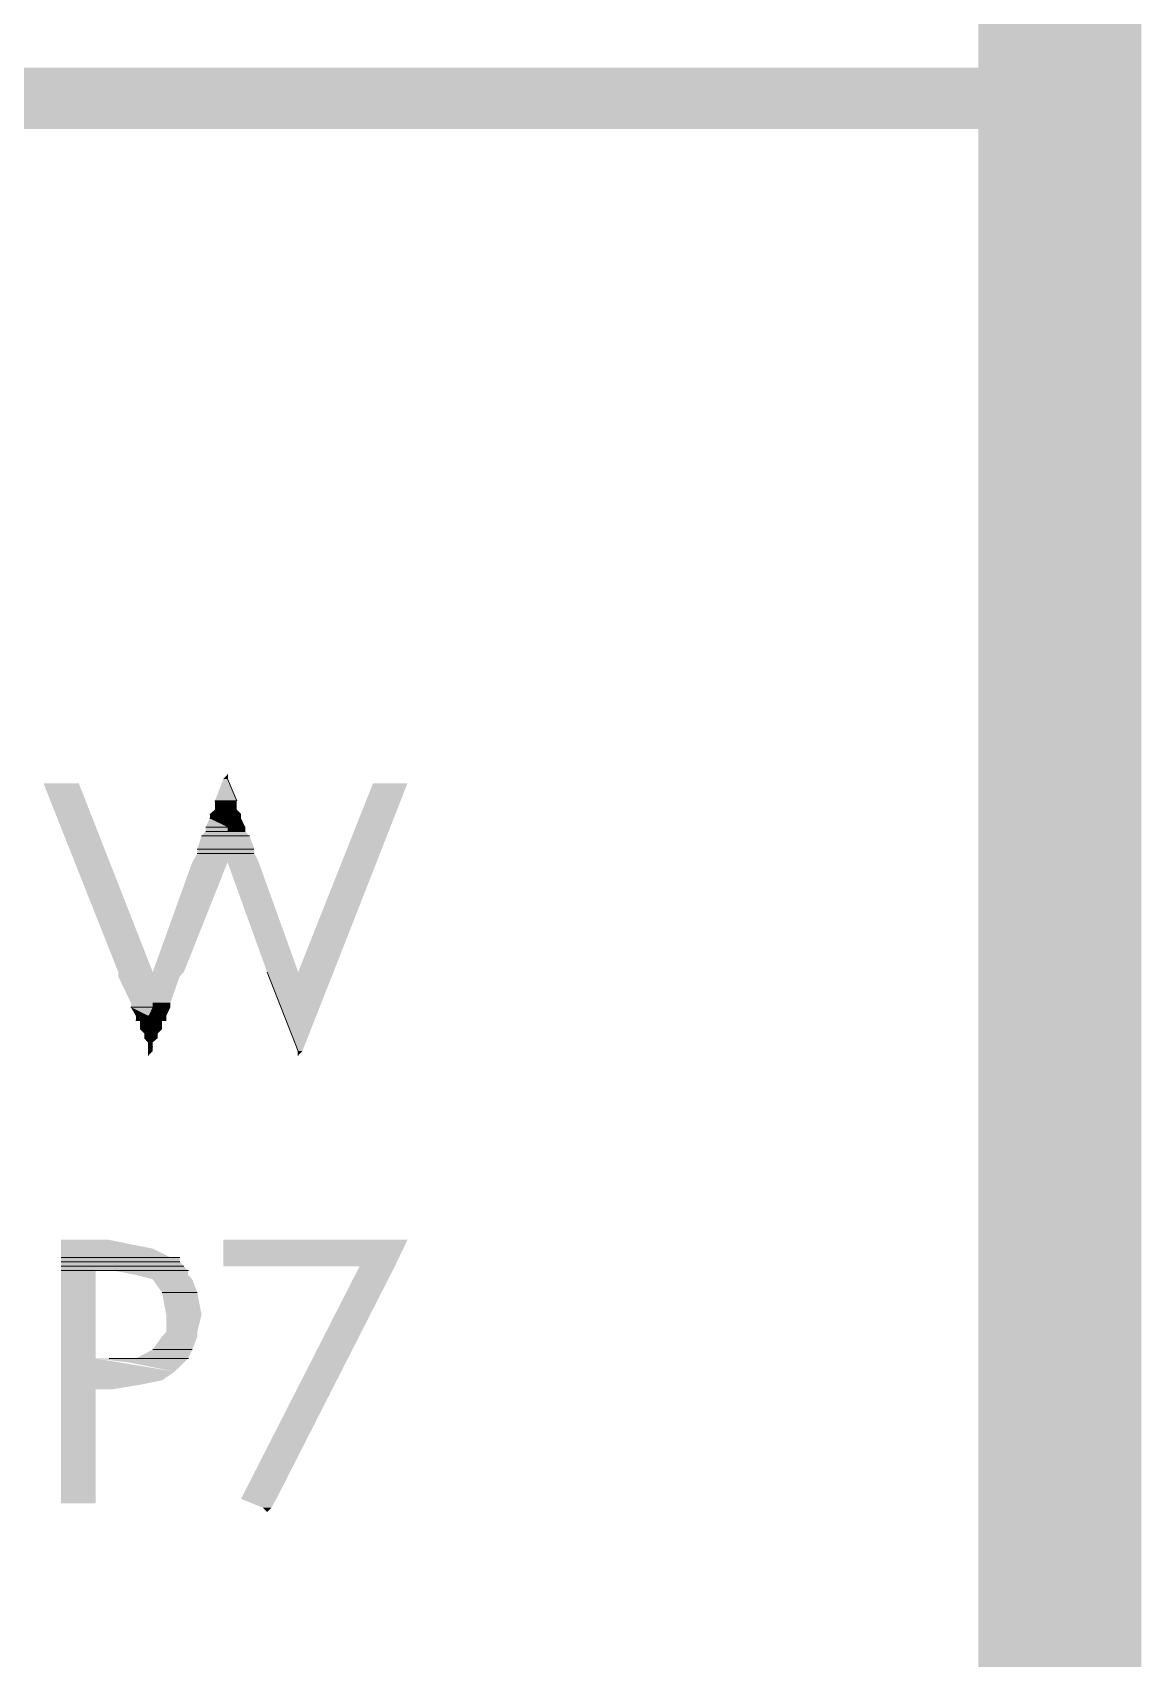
# Model space of a CAD drawing. Header units: inches. Extents: x 0.9 to 46, y 0.8 to 32.4.
# Drawn here: x 45.627 to 46.048, y 25.017 to 25.635 of the extents above; entities that cross this region are included whole.
import ezdxf

# ---------------------------------------------------------------- set-up
doc = ezdxf.new("R2010")
doc.units = ezdxf.units.IN
doc.header["$MEASUREMENT"] = 0
doc.layers.add('PDF_Geometry', color=7, linetype='Continuous')
doc.layers.add('PDF_Solid Fills', color=7, linetype='Continuous')

msp = doc.modelspace()

# ---------------------------------------------------------------- linework, layer by layer
at = {"layer": 'PDF_Geometry', "lineweight": 20}
for points in [[(45.70077, 25.35119), (45.70077, 25.35286)], [(45.70077, 25.35119), (45.70428, 25.34286), (45.70428, 25.34286)], [(45.69407, 25.33785), (45.70074, 25.33785)], [(45.69407, 25.33785), (45.70074, 25.33785)], [(45.69407, 25.33785), (45.70074, 25.33785)], [(45.69407, 25.33785), (45.70074, 25.33785)], [(45.69407, 25.33785), (45.70074, 25.33785)], [(45.69407, 25.33785), (45.70074, 25.33785)], [(45.69407, 25.33785), (45.70074, 25.33785)], [(45.69407, 25.33785), (45.70074, 25.33785)], [(45.69599, 25.34286), (45.70099, 25.34286)], [(45.69599, 25.34286), (45.70099, 25.34286)], [(45.69599, 25.34286), (45.70099, 25.34286)], [(45.69599, 25.34286), (45.70099, 25.34286)], [(45.69599, 25.34286), (45.70099, 25.34286)], [(45.69599, 25.34286), (45.70099, 25.34286)], [(45.69599, 25.34286), (45.70099, 25.34286)], [(45.69599, 25.34286), (45.70099, 25.34286)], [(45.70077, 25.34286), (45.7041, 25.34286)], [(45.70077, 25.34286), (45.7041, 25.34286)], [(45.70077, 25.34286), (45.7041, 25.34286)], [(45.70077, 25.34286), (45.7041, 25.34286)], [(45.70077, 25.34286), (45.7041, 25.34286)], [(45.70077, 25.34286), (45.7041, 25.34286)], [(45.70077, 25.34286), (45.7041, 25.34286)], [(45.70077, 25.34286), (45.7041, 25.34286)], [(45.70077, 25.33785), (45.70577, 25.33785)], [(45.70077, 25.33785), (45.70577, 25.33785)], [(45.70077, 25.33785), (45.70577, 25.33785)], [(45.70077, 25.33785), (45.70577, 25.33785)], [(45.70077, 25.33785), (45.70577, 25.33785)], [(45.70077, 25.33785), (45.70577, 25.33785)], [(45.70077, 25.33785), (45.70577, 25.33785)], [(45.70077, 25.33785), (45.70577, 25.33785)], [(45.69248, 25.33287), (45.70081, 25.33287)], [(45.69248, 25.33287), (45.70081, 25.33287)], [(45.69407, 25.33619), (45.70074, 25.33619)], [(45.69407, 25.33619), (45.70074, 25.33619)], [(45.69407, 25.33619), (45.70074, 25.33619)], [(45.69407, 25.33619), (45.70074, 25.33619)], [(45.70077, 25.33619), (45.70577, 25.33619)], [(45.70077, 25.33619), (45.70577, 25.33619)], [(45.70077, 25.33619), (45.70577, 25.33619)], [(45.70077, 25.33619), (45.70577, 25.33619)], [(45.70077, 25.33287), (45.70744, 25.33287)], [(45.70077, 25.33287), (45.70744, 25.33287)], [(45.69088, 25.32956), (45.70089, 25.32956)], [(45.69088, 25.32956), (45.70089, 25.32956)], [(45.69088, 25.32956), (45.70089, 25.32956)], [(45.69088, 25.32956), (45.70089, 25.32956)], [(45.69088, 25.32956), (45.70089, 25.32956)], [(45.69088, 25.32956), (45.70089, 25.32956)], [(45.69248, 25.33121), (45.70081, 25.33121)], [(45.69248, 25.33121), (45.70081, 25.33121)], [(45.69248, 25.33121), (45.70081, 25.33121)], [(45.69248, 25.33121), (45.70081, 25.33121)], [(45.70077, 25.33121), (45.70744, 25.33121)], [(45.70077, 25.33121), (45.70744, 25.33121)], [(45.70077, 25.33121), (45.70744, 25.33121)], [(45.70077, 25.33121), (45.70744, 25.33121)], [(45.70077, 25.32956), (45.7091, 25.32956)], [(45.70077, 25.32956), (45.7091, 25.32956)], [(45.70077, 25.32956), (45.7091, 25.32956)], [(45.70077, 25.32956), (45.7091, 25.32956)], [(45.70077, 25.32956), (45.7091, 25.32956)], [(45.70077, 25.32956), (45.7091, 25.32956)], [(45.68929, 25.32455), (45.70095, 25.32455)], [(45.68929, 25.32455), (45.70095, 25.32455)], [(45.68929, 25.32455), (45.70095, 25.32455)], [(45.68929, 25.32455), (45.70095, 25.32455)], [(45.68929, 25.32289), (45.70095, 25.32289)], [(45.68929, 25.32289), (45.70095, 25.32289)], [(45.70077, 25.32455), (45.71077, 25.32455)], [(45.70077, 25.32455), (45.71077, 25.32455)], [(45.70077, 25.32455), (45.71077, 25.32455)], [(45.70077, 25.32455), (45.71077, 25.32455)], [(45.70077, 25.32289), (45.71077, 25.32289)], [(45.70077, 25.32289), (45.71077, 25.32289)], [(45.71577, 25.27787), (45.72757, 25.24788), (45.72757, 25.24788)], [(45.66408, 25.26453), (45.67242, 25.26453)], [(45.66408, 25.26453), (45.67242, 25.26453)], [(45.67238, 25.26453), (45.67903, 25.26453)], [(45.67238, 25.26453), (45.67903, 25.26453)], [(45.666, 25.26121), (45.67099, 25.26121)], [(45.666, 25.26121), (45.67099, 25.26121)], [(45.666, 25.25952), (45.67099, 25.25952)], [(45.666, 25.25952), (45.67099, 25.25952)], [(45.666, 25.25952), (45.67099, 25.25952)], [(45.666, 25.25952), (45.67099, 25.25952)], [(45.666, 25.25952), (45.67099, 25.25952)], [(45.666, 25.25952), (45.67099, 25.25952)], [(45.666, 25.25952), (45.67078, 25.25952)], [(45.666, 25.25952), (45.67099, 25.25952)], [(45.66759, 25.25786), (45.67093, 25.25786)], [(45.66759, 25.25786), (45.67093, 25.25786)], [(45.66759, 25.25786), (45.67093, 25.25786)], [(45.66759, 25.25786), (45.67093, 25.25786)], [(45.66759, 25.25786), (45.67093, 25.25786)], [(45.66759, 25.25786), (45.67093, 25.25786)], [(45.67078, 25.26121), (45.67745, 25.26121)], [(45.67078, 25.26121), (45.67745, 25.26121)], [(45.67078, 25.25952), (45.67745, 25.25952)], [(45.67078, 25.25952), (45.67745, 25.25952)], [(45.67078, 25.25952), (45.67578, 25.25952)], [(45.67078, 25.25952), (45.67748, 25.25952), (45.67589, 25.25952)], [(45.67078, 25.25952), (45.67578, 25.25952)], [(45.67078, 25.25952), (45.67578, 25.25952)], [(45.67078, 25.25952), (45.67578, 25.25952)], [(45.67078, 25.25952), (45.67578, 25.25952)], [(45.67078, 25.25786), (45.67578, 25.25786)], [(45.67078, 25.25786), (45.67578, 25.25786)], [(45.67078, 25.25786), (45.67578, 25.25786)], [(45.67078, 25.25786), (45.67578, 25.25786)], [(45.67078, 25.25786), (45.67578, 25.25786)], [(45.67078, 25.25786), (45.67578, 25.25786)], [(45.66759, 25.2562), (45.67093, 25.2562)], [(45.66759, 25.2562), (45.67093, 25.2562)], [(45.66919, 25.25285), (45.67086, 25.25285)], [(45.66919, 25.25285), (45.67086, 25.25285)], [(45.66919, 25.25285), (45.67078, 25.25119), (45.67078, 25.25119)], [(45.67078, 25.2562), (45.67578, 25.2562)], [(45.67078, 25.2562), (45.67578, 25.2562)], [(45.67078, 25.25285), (45.67411, 25.25285)], [(45.67078, 25.25285), (45.67411, 25.25285)], [(45.67078, 25.24954), (45.67078, 25.25121)], [(45.67078, 25.24954), (45.67078, 25.25121)], [(45.67078, 25.24788), (45.67078, 25.24955)], [(45.67078, 25.24788), (45.67078, 25.24955)], [(45.67078, 25.24954), (45.67245, 25.24954)], [(45.67078, 25.24954), (45.67245, 25.24954)], [(45.67078, 25.24622), (45.67078, 25.24787)], [(45.72757, 25.24622), (45.72757, 25.24787)], [(45.6376, 25.16955), (45.68261, 25.16955)], [(45.6376, 25.16955), (45.68259, 25.16955)], [(45.6376, 25.16786), (45.67094, 25.16786)], [(45.6376, 25.16786), (45.67429, 25.16786), (45.67078, 25.16786)], [(45.6376, 25.1662), (45.6626, 25.1662)], [(45.6376, 25.1662), (45.66408, 25.1662), (45.66249, 25.1662)], [(45.66408, 25.1662), (45.66249, 25.1662), (45.68418, 25.1662)], [(45.66408, 25.1662), (45.68409, 25.1662)], [(45.67429, 25.16786), (45.67078, 25.16786), (45.68259, 25.16786)], [(45.67429, 25.16786), (45.68263, 25.16786)], [(45.6376, 25.16454), (45.6576, 25.16454)], [(45.6376, 25.16454), (45.6593, 25.16454), (45.65738, 25.16454)], [(45.6376, 25.16454), (45.65593, 25.16454)], [(45.6376, 25.16454), (45.65738, 25.16454), (45.65579, 25.16454)], [(45.65738, 25.16454), (45.65579, 25.16454), (45.68578, 25.16454)], [(45.6593, 25.16454), (45.65738, 25.16454), (45.68578, 25.16454)], [(45.65738, 25.16454), (45.68571, 25.16454)], [(45.6593, 25.16454), (45.68596, 25.16454)], [(45.67589, 25.15621), (45.68922, 25.15621)], [(45.67589, 25.15621), (45.68922, 25.15621)], [(45.67238, 25.13455), (45.68737, 25.13455)], [(45.67238, 25.13455), (45.68737, 25.13455)], [(45.66408, 25.1312), (45.65579, 25.1312), (45.68578, 25.1312)], [(45.666, 25.1312), (45.66408, 25.1312), (45.68578, 25.1312)], [(45.66408, 25.1312), (45.68574, 25.1312)], [(45.666, 25.1312), (45.68599, 25.1312)]]:
    msp.add_lwpolyline(points, close=True, dxfattribs=at)
at = {"layer": 'PDF_Solid Fills', "lineweight": 9, "transparency": 33554559}
for points in [[(46.04759, 32.3527), (45.98569, 32.28953), (46.04759, 0.75498)], [(45.98569, 32.28953), (46.04759, 0.75498), (45.98569, 0.81832)], [(42.05427, 25.62121), (42.05427, 25.59785), (46.01568, 25.62121)], [(42.05427, 25.59785), (46.01568, 25.62121), (46.01568, 25.59785)]]:
    msp.add_solid(points, dxfattribs=at)
at = {"layer": 'PDF_Solid Fills', "lineweight": 20, "transparency": 33554559}
for points in [[(45.69918, 25.35119), (45.69599, 25.34286), (45.70077, 25.34286)], [(45.70077, 25.35288), (45.69918, 25.35119), (45.70077, 25.35119)], [(45.69918, 25.35119), (45.70077, 25.35119), (45.70077, 25.34286)], [(45.70077, 25.35119), (45.70077, 25.34286), (45.70428, 25.34286)], [(45.6309, 25.34953), (45.6593, 25.27787), (45.67238, 25.27787)], [(45.6309, 25.34953), (45.6443, 25.34953), (45.67238, 25.27787)], [(45.75597, 25.34953), (45.72757, 25.27787), (45.74097, 25.27787)], [(45.75597, 25.34953), (45.76905, 25.34953), (45.74097, 25.27787)], [(45.69599, 25.33954), (45.69407, 25.33785), (45.70077, 25.33785)], [(45.69407, 25.33785), (45.69407, 25.33619), (45.70077, 25.33619)], [(45.69407, 25.33785), (45.70077, 25.33785), (45.70077, 25.33619)], [(45.69599, 25.34286), (45.69599, 25.33954), (45.70077, 25.33954)], [(45.69599, 25.34286), (45.70077, 25.34286), (45.70077, 25.33954)], [(45.69599, 25.33954), (45.70077, 25.33954), (45.70077, 25.33785)], [(45.70077, 25.34286), (45.70077, 25.33954), (45.70428, 25.33954)], [(45.70077, 25.34286), (45.70428, 25.34286), (45.70428, 25.33954)], [(45.70077, 25.33954), (45.70077, 25.33785), (45.70588, 25.33785)], [(45.70077, 25.33954), (45.70428, 25.33954), (45.70588, 25.33785)], [(45.70077, 25.33785), (45.70077, 25.33619), (45.70588, 25.33619)], [(45.70077, 25.33785), (45.70588, 25.33785), (45.70588, 25.33619)], [(45.69407, 25.33619), (45.69248, 25.33287), (45.70077, 25.33287)], [(45.69248, 25.33287), (45.69248, 25.33121), (45.70077, 25.33121)], [(45.69248, 25.33287), (45.70077, 25.33287), (45.70077, 25.33121)], [(45.69407, 25.33619), (45.70077, 25.33619), (45.70077, 25.33287)], [(45.70077, 25.33619), (45.70077, 25.33287), (45.70747, 25.33287)], [(45.70077, 25.33619), (45.70588, 25.33619), (45.70747, 25.33287)], [(45.70077, 25.33287), (45.70077, 25.33121), (45.70747, 25.33121)], [(45.70077, 25.33287), (45.70747, 25.33287), (45.70747, 25.33121)], [(45.69088, 25.32956), (45.68929, 25.32455), (45.70077, 25.32455)], [(45.69248, 25.33121), (45.69088, 25.32956), (45.70077, 25.32956)], [(45.69088, 25.32956), (45.70077, 25.32956), (45.70077, 25.32455)], [(45.69248, 25.33121), (45.70077, 25.33121), (45.70077, 25.32956)], [(45.70077, 25.33121), (45.70077, 25.32956), (45.70907, 25.32956)], [(45.70077, 25.33121), (45.70747, 25.33121), (45.70907, 25.32956)], [(45.70077, 25.32956), (45.70077, 25.32455), (45.71098, 25.32455)], [(45.70077, 25.32956), (45.70907, 25.32956), (45.71098, 25.32455)], [(45.68737, 25.31954), (45.67238, 25.27787), (45.68418, 25.27787)], [(45.68737, 25.31954), (45.70077, 25.31954), (45.68418, 25.27787)], [(45.68929, 25.32289), (45.68737, 25.31954), (45.70077, 25.31954)], [(45.68929, 25.32455), (45.68929, 25.32289), (45.70077, 25.32289)], [(45.68929, 25.32455), (45.70077, 25.32455), (45.70077, 25.32289)], [(45.68929, 25.32289), (45.70077, 25.32289), (45.70077, 25.31954)], [(45.70077, 25.32455), (45.70077, 25.32289), (45.71098, 25.32289)], [(45.70077, 25.32455), (45.71098, 25.32455), (45.71098, 25.32289)], [(45.70077, 25.32289), (45.70077, 25.31954), (45.71258, 25.31954)], [(45.70077, 25.32289), (45.71098, 25.32289), (45.71258, 25.31954)], [(45.70077, 25.31954), (45.71577, 25.27787), (45.72757, 25.27787)], [(45.70077, 25.31954), (45.71258, 25.31954), (45.72757, 25.27787)], [(45.6593, 25.27787), (45.6593, 25.27621), (45.67238, 25.27621)], [(45.6593, 25.27787), (45.67238, 25.27787), (45.67238, 25.27621)], [(45.6593, 25.27621), (45.66408, 25.26619), (45.67238, 25.26619)], [(45.6593, 25.27621), (45.67238, 25.27621), (45.67238, 25.26619)], [(45.67238, 25.27787), (45.67238, 25.27621), (45.68259, 25.27621)], [(45.67238, 25.27787), (45.68418, 25.27787), (45.68259, 25.27621)], [(45.67238, 25.27621), (45.67238, 25.26619), (45.67908, 25.26619)], [(45.67238, 25.27621), (45.68259, 25.27621), (45.67908, 25.26619)], [(45.71577, 25.27787), (45.72757, 25.27787), (45.72757, 25.24788)], [(45.72757, 25.27787), (45.72757, 25.24788), (45.72917, 25.24788)], [(45.72757, 25.27787), (45.74097, 25.27787), (45.72917, 25.24788)], [(45.66408, 25.26619), (45.66408, 25.26453), (45.67238, 25.26453)], [(45.66408, 25.26619), (45.67238, 25.26619), (45.67238, 25.26453)], [(45.66408, 25.26453), (45.666, 25.26121), (45.67078, 25.26121)], [(45.66408, 25.26453), (45.67238, 25.26453), (45.67078, 25.26121)], [(45.67238, 25.26453), (45.67078, 25.26121), (45.67748, 25.26121)], [(45.67238, 25.26619), (45.67238, 25.26453), (45.67908, 25.26453)], [(45.67238, 25.26619), (45.67908, 25.26619), (45.67908, 25.26453)], [(45.67238, 25.26453), (45.67908, 25.26453), (45.67748, 25.26121)], [(45.666, 25.26121), (45.666, 25.25952), (45.67078, 25.25952)], [(45.666, 25.26121), (45.67078, 25.26121), (45.67078, 25.25952)], [(45.66759, 25.25952), (45.66759, 25.25786), (45.67078, 25.25786)], [(45.66759, 25.25952), (45.67078, 25.25952), (45.67078, 25.25786)], [(45.66759, 25.25786), (45.66759, 25.2562), (45.67078, 25.2562)], [(45.66759, 25.25786), (45.67078, 25.25786), (45.67078, 25.2562)], [(45.67078, 25.26121), (45.67078, 25.25952), (45.67748, 25.25952)], [(45.67078, 25.26121), (45.67748, 25.26121), (45.67748, 25.25952)], [(45.67078, 25.25952), (45.67078, 25.25786), (45.67589, 25.25786)], [(45.67078, 25.25952), (45.67589, 25.25952), (45.67589, 25.25786)], [(45.67078, 25.25786), (45.67078, 25.2562), (45.67589, 25.2562)], [(45.67078, 25.25786), (45.67589, 25.25786), (45.67589, 25.2562)], [(45.66759, 25.2562), (45.66919, 25.25455), (45.67078, 25.25455)], [(45.66759, 25.2562), (45.67078, 25.2562), (45.67078, 25.25455)], [(45.66919, 25.25455), (45.66919, 25.25285), (45.67078, 25.25285)], [(45.66919, 25.25455), (45.67078, 25.25455), (45.67078, 25.25285)], [(45.66919, 25.25285), (45.67078, 25.25285), (45.67078, 25.25119)], [(45.67078, 25.2562), (45.67078, 25.25455), (45.67429, 25.25455)], [(45.67078, 25.2562), (45.67589, 25.2562), (45.67429, 25.25455)], [(45.67078, 25.25455), (45.67078, 25.25285), (45.67429, 25.25285)], [(45.67078, 25.25455), (45.67429, 25.25455), (45.67429, 25.25285)], [(45.67078, 25.25285), (45.67078, 25.25119), (45.67238, 25.25119)], [(45.67078, 25.25285), (45.67429, 25.25285), (45.67238, 25.25119)], [(45.67078, 25.25119), (45.67078, 25.24954), (45.67238, 25.24954)], [(45.67078, 25.25119), (45.67238, 25.25119), (45.67238, 25.24954)], [(45.67078, 25.24954), (45.67078, 25.24788), (45.67238, 25.24788)], [(45.67078, 25.24954), (45.67238, 25.24954), (45.67238, 25.24788)], [(45.67078, 25.24788), (45.67238, 25.24788), (45.67078, 25.24622)], [(45.72757, 25.24788), (45.72917, 25.24788), (45.72757, 25.24622)], [(45.6376, 25.17622), (45.6376, 25.17453), (45.66408, 25.17453)], [(45.6376, 25.17622), (45.65579, 25.17622), (45.66408, 25.17453)], [(45.6376, 25.17453), (45.6376, 25.17287), (45.67238, 25.17287)], [(45.6376, 25.17453), (45.66408, 25.17453), (45.67238, 25.17287)], [(45.6376, 25.17287), (45.6376, 25.16955), (45.67908, 25.16955)], [(45.6376, 25.17287), (45.67238, 25.17287), (45.67908, 25.16955)], [(45.69918, 25.17622), (45.69918, 25.1662), (45.76426, 25.1662)], [(45.69918, 25.17622), (45.76905, 25.17622), (45.76426, 25.1662)], [(45.6376, 25.16955), (45.6376, 25.16786), (45.67429, 25.16786)], [(45.6376, 25.16955), (45.68259, 25.16955), (45.67429, 25.16786)], [(45.6376, 25.16786), (45.6376, 25.1662), (45.66408, 25.1662)], [(45.6376, 25.16786), (45.67078, 25.16786), (45.66408, 25.1662)], [(45.6376, 25.1662), (45.6376, 25.16454), (45.6593, 25.16454)], [(45.6376, 25.1662), (45.66249, 25.1662), (45.6593, 25.16454)], [(45.66249, 25.1662), (45.6593, 25.16454), (45.68578, 25.16454)], [(45.66249, 25.1662), (45.68418, 25.1662), (45.68578, 25.16454)], [(45.67078, 25.16786), (45.66408, 25.1662), (45.68418, 25.1662)], [(45.67078, 25.16786), (45.68259, 25.16786), (45.68418, 25.1662)], [(45.68259, 25.16955), (45.67429, 25.16786), (45.68259, 25.16786)], [(45.75087, 25.1662), (45.70588, 25.07788), (45.71928, 25.07788)], [(45.75087, 25.1662), (45.76426, 25.1662), (45.71928, 25.07788)], [(45.6376, 25.16454), (45.6376, 25.1312), (45.65068, 25.1312)], [(45.6376, 25.16454), (45.65068, 25.16454), (45.65068, 25.1312)], [(45.65738, 25.16454), (45.666, 25.16288), (45.68578, 25.16288)], [(45.65738, 25.16454), (45.68578, 25.16454), (45.68578, 25.16288)], [(45.666, 25.16288), (45.67238, 25.16122), (45.68737, 25.16122)], [(45.666, 25.16288), (45.68578, 25.16288), (45.68737, 25.16122)], [(45.67238, 25.16122), (45.67589, 25.15621), (45.68929, 25.15621)], [(45.67238, 25.16122), (45.68737, 25.16122), (45.68929, 25.15621)], [(45.67589, 25.15621), (45.67748, 25.14788), (45.69088, 25.14788)], [(45.67589, 25.15621), (45.68929, 25.15621), (45.69088, 25.14788)], [(45.67748, 25.14788), (45.67748, 25.14122), (45.68929, 25.14122)], [(45.67748, 25.14788), (45.69088, 25.14788), (45.68929, 25.14122)], [(45.67748, 25.14122), (45.67589, 25.13952), (45.68929, 25.13952)], [(45.67748, 25.14122), (45.68929, 25.14122), (45.68929, 25.13952)], [(45.67238, 25.13455), (45.666, 25.1312), (45.68578, 25.1312)], [(45.67589, 25.13952), (45.67238, 25.13455), (45.68737, 25.13455)], [(45.67238, 25.13455), (45.68737, 25.13455), (45.68578, 25.1312)], [(45.67589, 25.13952), (45.68929, 25.13952), (45.68737, 25.13455)], [(45.6376, 25.1312), (45.6376, 25.12619), (45.68067, 25.12619)], [(45.6376, 25.1312), (45.65068, 25.1312), (45.68067, 25.12619)], [(45.65068, 25.1312), (45.66408, 25.12954), (45.68418, 25.12954)], [(45.65068, 25.1312), (45.68578, 25.1312), (45.68418, 25.12954)], [(45.66408, 25.12954), (45.68418, 25.12954), (45.68067, 25.12619)], [(45.6376, 25.12619), (45.6376, 25.12287), (45.67589, 25.12287)], [(45.6376, 25.12619), (45.68067, 25.12619), (45.67589, 25.12287)], [(45.6376, 25.12287), (45.6376, 25.12121), (45.66759, 25.12121)], [(45.6376, 25.12287), (45.67589, 25.12287), (45.66759, 25.12121)], [(45.6376, 25.12121), (45.6376, 25.11952), (45.65738, 25.11952)], [(45.6376, 25.12121), (45.66759, 25.12121), (45.65738, 25.11952)], [(45.6376, 25.11952), (45.6376, 25.07622), (45.65068, 25.07622)], [(45.6376, 25.11952), (45.65068, 25.11952), (45.65068, 25.07622)], [(45.70588, 25.07788), (45.71417, 25.07453), (45.71737, 25.07453)], [(45.70588, 25.07788), (45.71928, 25.07788), (45.71737, 25.07453)], [(45.71417, 25.07453), (45.71737, 25.07453), (45.71577, 25.07287)]]:
    msp.add_solid(points, dxfattribs=at)

doc.saveas('drawing.dxf')
